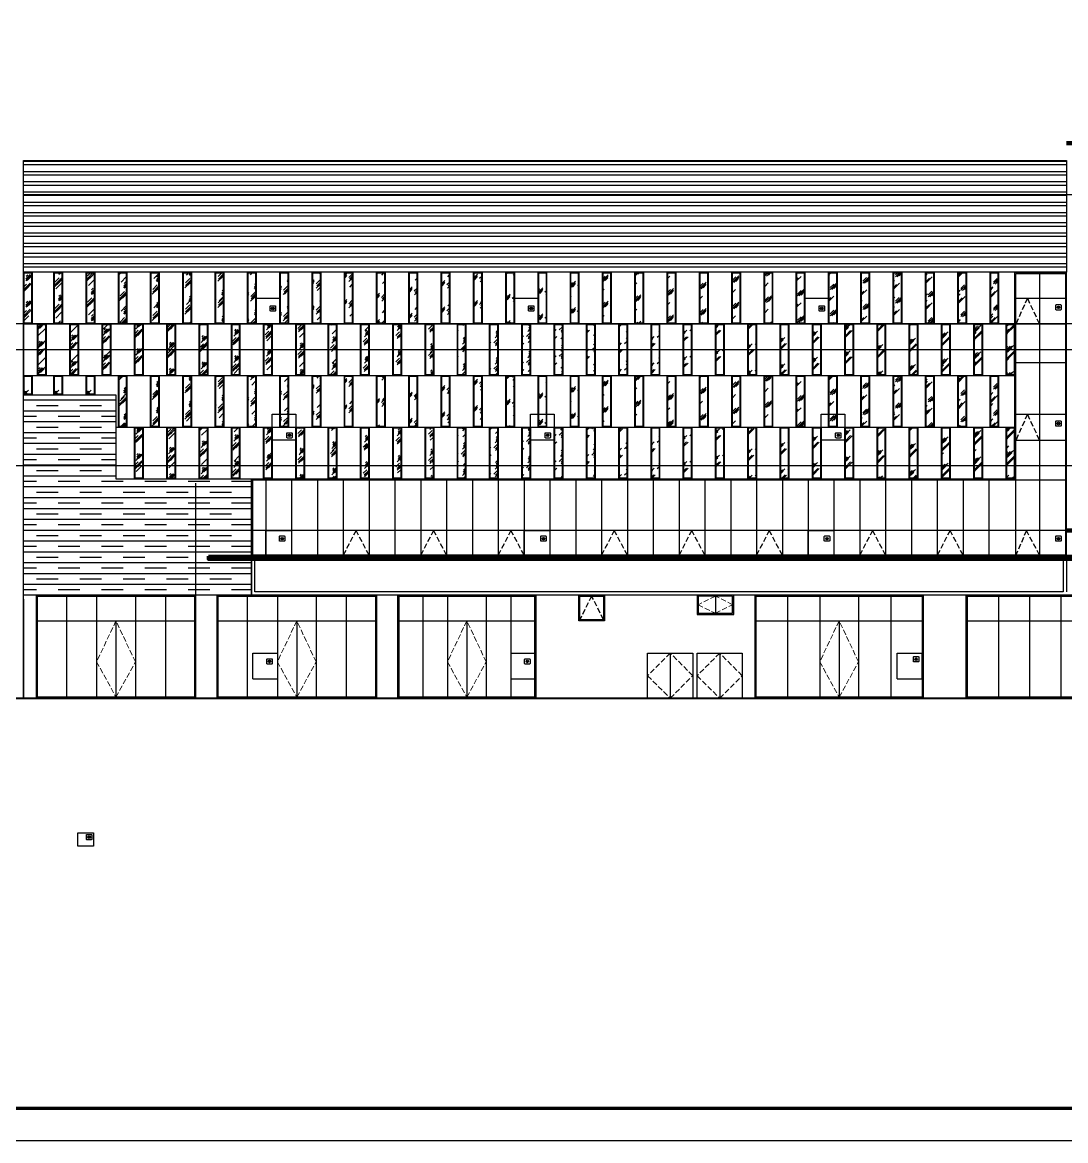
# Model space of a CAD drawing. Extents: x -737978 to 768813, y -372247 to 1140308.
# Drawn here: x -618788 to -570315, y -268610 to -216630 of the extents above; entities that cross this region are included whole.
import ezdxf

# ---------------------------------------------------------------- set-up
doc = ezdxf.new("R2010")
doc.units = 0
doc.header["$LTSCALE"] = 1000
doc.header["$MEASUREMENT"] = 0
doc.linetypes.add('DASH', pattern=[0.35, 0.25, -0.1])
doc.layers.get('0').update_dxf_attribs({"linetype": 'CONTINUOUS'})
for name, color, linetype in [('A-FLOR-OTHER2-ON', 83, 'CONTINUOUS'), ('A-WALL-GLAZ', 141, 'CONTINUOUS'), ('C-Z-HATCH', 253, 'CONTINUOUS'), ('HZ', 7, 'CONTINUOUS'), ('J-ELEV-立面门窗分格线', 155, 'CONTINUOUS'), ('PUB_TITLE', 4, 'CONTINUOUS'), ('WALL-PARAPET', 6, 'CONTINUOUS')]:
    doc.layers.add(name, color=color, linetype=linetype)
doc.layers.add('DRAW', color=7, linetype='CONTINUOUS', lineweight=70)
doc.layers.add('L-外墙', color=7, linetype='CONTINUOUS', lineweight=9)

# ---------------------------------------------------------------- blocks, each defined once
blk = doc.blocks.new('A$C1C9D2AC5')
at = {"layer": 'A-WALL-GLAZ'}
h = blk.add_hatch(dxfattribs=at)
h.set_pattern_fill('玻璃2', color=256, scale=80)
h.set_pattern_definition([(45, (739907.1, 237895.8), (7e-14, 1221.8805), [480, -288, 480, -288, 192, -418.62526]), (45, (739883.1, 237919.8), (7e-14, 1221.8805), [384, -480, 288, -288, 336, -370.62526]), (45, (739883.1, 237991.8), (7e-14, 1221.8805), [288, -576, 192, -288, 432, -370.62526]), (45, (739955.1, 237919.8), (7e-14, 1221.8805), [288, -576, 240, -1042.6252]), (45, (740027.1, 237991.8), (7e-14, 1221.8805), [144, -720, 96, -1186.6252]), (45, (739907.1, 238111.8), (7e-14, 1221.8805), [96, -720, 96, -384, 240, -610.62526]), (45, (740339.1, 238039.8), (7e-14, 1221.8805), [480, -720, 576, -380.2253]), (45, (740339.1, 237967.8), (7e-14, 1221.8805), [672, -480, 720, -284.2253]), (45, (740459.1, 238063.8), (-1e-13, -1357.645), [480, -672, 384, -610.6253]), (45, (740387.1, 238207.8), (7e-14, 1221.8805), [240, -960, 288, -658.6253]), (45, (740531.1, 238135.8), (7e-14, 1221.8805), [192, -960, 192, -802.6252])])
h.paths.add_polyline_path([(30, 2370), (370, 2370), (370, 30), (30, 30)])
for points in [[(0, 2400), (400, 2400), (400, 0), (0, 0)], [(30, 2370), (370, 2370), (370, 30), (30, 30)], [(30, 2370), (370, 2370), (370, 30), (30, 30)]]:
    blk.add_lwpolyline(points, close=True, dxfattribs=at)

msp = doc.modelspace()

# ---------------------------------------------------------------- hatches: boundary and pattern name
h = msp.add_hatch(color=1)
h.dxf.hatch_style = 1
edge = h.paths.add_edge_path()
edge.add_arc((-607147.4, -229926.8), 60, 0, 360)
h = msp.add_hatch(color=1)
h.dxf.hatch_style = 1
edge = h.paths.add_edge_path()
edge.add_arc((-595147.4, -229926.8), 60, 0, 360)
h = msp.add_hatch(color=1)
h.dxf.hatch_style = 1
edge = h.paths.add_edge_path()
edge.add_arc((-581647.4, -229926.8), 60, 0, 360)
h = msp.add_hatch(color=1)
h.dxf.hatch_style = 1
edge = h.paths.add_edge_path()
edge.add_arc((-570647.4, -229876.8), 60, 0, 360)
h = msp.add_hatch(color=1)
h.dxf.hatch_style = 1
edge = h.paths.add_edge_path()
edge.add_arc((-570647.4, -235276.8), 60, 0, 360)
h = msp.add_hatch(color=1)
h.dxf.hatch_style = 1
edge = h.paths.add_edge_path()
edge.add_arc((-606377.8, -235826.8), 60, 0, 360)
h = msp.add_hatch(color=1)
h.dxf.hatch_style = 1
edge = h.paths.add_edge_path()
edge.add_arc((-594377.9, -235826.8), 60, 0, 360)
h = msp.add_hatch(color=1)
h.dxf.hatch_style = 1
edge = h.paths.add_edge_path()
edge.add_arc((-580877.9, -235826.8), 60, 0, 360)
h = msp.add_hatch(color=1)
h.dxf.hatch_style = 1
edge = h.paths.add_edge_path()
edge.add_arc((-606718.3, -240626.8), 60, 0, 360)
h = msp.add_hatch(color=1)
h.dxf.hatch_style = 1
edge = h.paths.add_edge_path()
edge.add_arc((-594577.9, -240626.8), 60, 0, 360)
h = msp.add_hatch(color=1)
h.dxf.hatch_style = 1
edge = h.paths.add_edge_path()
edge.add_arc((-581403.1, -240626.8), 60, 0, 360)
h = msp.add_hatch(color=1)
h.dxf.hatch_style = 1
edge = h.paths.add_edge_path()
edge.add_arc((-570647.4, -240626.8), 60, 0, 360)
h = msp.add_hatch(color=1)
h.dxf.hatch_style = 1
edge = h.paths.add_edge_path()
edge.add_arc((-607302.6, -246334.5), 60, 0, 360)
h = msp.add_hatch(color=1)
h.dxf.hatch_style = 1
edge = h.paths.add_edge_path()
edge.add_arc((-595326.1, -246334.5), 60, 0, 360)
h = msp.add_hatch(color=1)
h.dxf.hatch_style = 1
edge = h.paths.add_edge_path()
edge.add_arc((-577265.2, -246234.5), 60, 0, 360)
h = msp.add_hatch(color=1)
h.dxf.hatch_style = 1
edge = h.paths.add_edge_path()
edge.add_arc((-615687.7, -254501.3), 60, 0, 360)
at = {"layer": 'A-WALL-GLAZ'}
h = msp.add_hatch(dxfattribs=at)
h.set_pattern_fill('玻璃2', color=256, scale=80)
h.set_pattern_definition([(45, (-567230, -84705.6), (7e-14, 1221.8805), [480, -288, 480, -288, 192, -418.6253]), (45, (-567254, -84681.6), (7e-14, 1221.8805), [384, -480, 288, -288, 336, -370.6253]), (45, (-567254, -84609.6), (7e-14, 1221.8805), [288, -576, 192, -288, 432, -370.6253]), (45, (-567182, -84681.6), (7e-14, 1221.8805), [288, -576, 240, -1042.625]), (45, (-567110, -84609.6), (7e-14, 1221.8805), [144, -720, 96, -1186.625]), (45, (-567230, -84489.6), (7e-14, 1221.8805), [96, -720, 96, -384, 240, -610.6253]), (45, (-566798, -84561.6), (7e-14, 1221.8805), [480, -720, 576, -380.225]), (45, (-566798, -84633.6), (7e-14, 1221.8805), [672, -480, 720, -284.225]), (45, (-566678, -84537.6), (-1e-13, -1357.645), [480, -672, 384, -610.625]), (45, (-566750, -84393.6), (7e-14, 1221.8805), [240, -960, 288, -658.625]), (45, (-566606, -84465.6), (7e-14, 1221.8805), [192, -960, 192, -802.625])])
h.paths.add_polyline_path([(-618707.9, -233077.8), (-618367.9, -233077.8), (-618367.9, -233917.8), (-618707.9, -233917.8)])
h = msp.add_hatch(dxfattribs=at)
h.set_pattern_fill('玻璃2', color=256, scale=80)
h.set_pattern_definition([(45, (-565820, -84705.6), (7e-14, 1221.8805), [480, -288, 480, -288, 192, -418.6253]), (45, (-565844, -84681.6), (7e-14, 1221.8805), [384, -480, 288, -288, 336, -370.6253]), (45, (-565844, -84609.6), (7e-14, 1221.8805), [288, -576, 192, -288, 432, -370.6253]), (45, (-565772, -84681.6), (7e-14, 1221.8805), [288, -576, 240, -1042.625]), (45, (-565700, -84609.6), (7e-14, 1221.8805), [144, -720, 96, -1186.625]), (45, (-565820, -84489.6), (7e-14, 1221.8805), [96, -720, 96, -384, 240, -610.6253]), (45, (-565388, -84561.6), (7e-14, 1221.8805), [480, -720, 576, -380.225]), (45, (-565388, -84633.6), (7e-14, 1221.8805), [672, -480, 720, -284.225]), (45, (-565268, -84537.6), (-1e-13, -1357.645), [480, -672, 384, -610.625]), (45, (-565340, -84393.6), (7e-14, 1221.8805), [240, -960, 288, -658.625]), (45, (-565196, -84465.6), (7e-14, 1221.8805), [192, -960, 192, -802.625])])
h.paths.add_polyline_path([(-617297.9, -233077.8), (-616957.9, -233077.8), (-616957.9, -233917.8), (-617297.9, -233917.8)])
h = msp.add_hatch(dxfattribs=at)
h.set_pattern_fill('玻璃2', color=256, scale=80)
h.set_pattern_definition([(45, (-564320, -84705.6), (7e-14, 1221.8805), [480, -288, 480, -288, 192, -418.6253]), (45, (-564344, -84681.6), (7e-14, 1221.8805), [384, -480, 288, -288, 336, -370.6253]), (45, (-564344, -84609.6), (7e-14, 1221.8805), [288, -576, 192, -288, 432, -370.6253]), (45, (-564272, -84681.6), (7e-14, 1221.8805), [288, -576, 240, -1042.625]), (45, (-564200, -84609.6), (7e-14, 1221.8805), [144, -720, 96, -1186.625]), (45, (-564320, -84489.6), (7e-14, 1221.8805), [96, -720, 96, -384, 240, -610.6253]), (45, (-563888, -84561.6), (7e-14, 1221.8805), [480, -720, 576, -380.225]), (45, (-563888, -84633.6), (7e-14, 1221.8805), [672, -480, 720, -284.225]), (45, (-563768, -84537.6), (-1e-13, -1357.645), [480, -672, 384, -610.625]), (45, (-563840, -84393.6), (7e-14, 1221.8805), [240, -960, 288, -658.625]), (45, (-563696, -84465.6), (7e-14, 1221.8805), [192, -960, 192, -802.625])])
h.paths.add_polyline_path([(-615797.9, -233077.8), (-615457.9, -233077.8), (-615457.9, -233917.8), (-615797.9, -233917.8)])
at = {"layer": 'HZ'}
h = msp.add_hatch(dxfattribs=at)
h.set_pattern_fill('ANSI32', color=8, scale=300)
h.set_pattern_definition([(0, (-821446.55, -101159.35), (1e-13, 476.25), []), (0, (-821287.8, -101318.1), (1e-13, 476.25), [])])
h.paths.add_polyline_path([(-618737.9, -228247.8), (-618737.9, -223047.8), (-570277.9, -223047.8), (-570277.9, -228247.8)])
h = msp.add_hatch(dxfattribs=at)
h.set_pattern_fill('不能通行的沼泽地', color=8, scale=300)
h.set_pattern_definition([(0, (-794496.43, -85786.7), (1007.7696, 503.8848), [1007.7696, -1007.7696]), (0, (-795504.2, -85534.8), (0, 503.8848), [])])
h.paths.add_polyline_path([(-610137.9, -243247.8), (-618737.9, -243247.8), (-618737.9, -233947.8), (-614437.9, -233947.8), (-614437.9, -237847.8), (-608137.9, -237847.8), (-608137.9, -243247.8)])

# ---------------------------------------------------------------- linework, layer by layer
for points in [[(-607022.4, -229831.8), (-607022.4, -230021.8, -0.4142136), (-607052.4, -230051.8), (-607242.4, -230051.8, -0.4142136), (-607272.4, -230021.8), (-607272.4, -229831.8, -0.4142136), (-607242.4, -229801.8), (-607052.4, -229801.8, -0.4142136)], [(-595022.4, -229831.8), (-595022.4, -230021.8, -0.4142136), (-595052.4, -230051.8), (-595242.4, -230051.8, -0.4142136), (-595272.4, -230021.8), (-595272.4, -229831.8, -0.4142136), (-595242.4, -229801.8), (-595052.4, -229801.8, -0.4142136)], [(-581522.4, -229831.8), (-581522.4, -230021.8, -0.4142136), (-581552.4, -230051.8), (-581742.4, -230051.8, -0.4142136), (-581772.4, -230021.8), (-581772.4, -229831.8, -0.4142136), (-581742.4, -229801.8), (-581552.4, -229801.8, -0.4142136)], [(-570522.4, -229781.8), (-570522.4, -229971.8, -0.4142136), (-570552.4, -230001.8), (-570742.4, -230001.8, -0.4142136), (-570772.4, -229971.8), (-570772.4, -229781.8, -0.4142136), (-570742.4, -229751.8), (-570552.4, -229751.8, -0.4142136)], [(-570522.4, -235181.8), (-570522.4, -235371.8, -0.4142136), (-570552.4, -235401.8), (-570742.4, -235401.8, -0.4142136), (-570772.4, -235371.8), (-570772.4, -235181.8, -0.4142136), (-570742.4, -235151.8), (-570552.4, -235151.8, -0.4142136)], [(-606252.8, -235731.8), (-606252.8, -235921.8, -0.4142136), (-606282.8, -235951.8), (-606472.8, -235951.8, -0.4142136), (-606502.8, -235921.8), (-606502.8, -235731.8, -0.4142136), (-606472.8, -235701.8), (-606282.8, -235701.8, -0.4142136)], [(-594252.9, -235731.8), (-594252.9, -235921.8, -0.4142136), (-594282.9, -235951.8), (-594472.9, -235951.8, -0.4142136), (-594502.9, -235921.8), (-594502.9, -235731.8, -0.4142136), (-594472.9, -235701.8), (-594282.9, -235701.8, -0.4142136)], [(-580752.9, -235731.8), (-580752.9, -235921.8, -0.4142136), (-580782.9, -235951.8), (-580972.9, -235951.8, -0.4142136), (-581002.9, -235921.8), (-581002.9, -235731.8, -0.4142136), (-580972.9, -235701.8), (-580782.9, -235701.8, -0.4142136)], [(-606593.3, -240531.8), (-606593.3, -240721.8, -0.4142136), (-606623.3, -240751.8), (-606813.3, -240751.8, -0.4142136), (-606843.3, -240721.8), (-606843.3, -240531.8, -0.4142136), (-606813.3, -240501.8), (-606623.3, -240501.8, -0.4142136)], [(-594452.9, -240531.8), (-594452.9, -240721.8, -0.4142136), (-594482.9, -240751.8), (-594672.9, -240751.8, -0.4142136), (-594702.9, -240721.8), (-594702.9, -240531.8, -0.4142136), (-594672.9, -240501.8), (-594482.9, -240501.8, -0.4142136)], [(-581278.1, -240531.8), (-581278.1, -240721.8, -0.4142136), (-581308.1, -240751.8), (-581498.1, -240751.8, -0.4142136), (-581528.1, -240721.8), (-581528.1, -240531.8, -0.4142136), (-581498.1, -240501.8), (-581308.1, -240501.8, -0.4142136)], [(-570522.4, -240531.8), (-570522.4, -240721.8, -0.4142136), (-570552.4, -240751.8), (-570742.4, -240751.8, -0.4142136), (-570772.4, -240721.8), (-570772.4, -240531.8, -0.4142136), (-570742.4, -240501.8), (-570552.4, -240501.8, -0.4142136)], [(-607177.6, -246239.5), (-607177.6, -246429.5, -0.4142136), (-607207.6, -246459.5), (-607397.6, -246459.5, -0.4142136), (-607427.6, -246429.5), (-607427.6, -246239.5, -0.4142136), (-607397.6, -246209.5), (-607207.6, -246209.5, -0.4142136)], [(-595201.1, -246239.5), (-595201.1, -246429.5, -0.4142136), (-595231.1, -246459.5), (-595421.1, -246459.5, -0.4142136), (-595451.1, -246429.5), (-595451.1, -246239.5, -0.4142136), (-595421.1, -246209.5), (-595231.1, -246209.5, -0.4142136)], [(-577140.2, -246139.5), (-577140.2, -246329.5, -0.4142136), (-577170.2, -246359.5), (-577360.2, -246359.5, -0.4142136), (-577390.2, -246329.5), (-577390.2, -246139.5, -0.4142136), (-577360.2, -246109.5), (-577170.2, -246109.5, -0.4142136)], [(-615562.7, -254406.3), (-615562.7, -254596.3, -0.4142136), (-615592.7, -254626.3), (-615782.7, -254626.3, -0.4142136), (-615812.7, -254596.3), (-615812.7, -254406.3, -0.4142136), (-615782.7, -254376.3), (-615592.7, -254376.3, -0.4142136)]]:
    msp.add_lwpolyline(points, format="xyb", close=True)
msp.add_lwpolyline([(-616214.2, -254303.1), (-615480.4, -254303.1), (-615480.4, -254929.7), (-616214.2, -254929.7)], close=True)
at = {"color": 1}
for centre in [(-607147.4, -229926.8), (-595147.4, -229926.8), (-581647.4, -229926.8), (-570647.4, -229876.8), (-570647.4, -235276.8), (-606377.8, -235826.8), (-594377.9, -235826.8), (-580877.9, -235826.8), (-606718.3, -240626.8), (-594577.9, -240626.8), (-581403.1, -240626.8), (-570647.4, -240626.8), (-607302.6, -246334.5), (-595326.1, -246334.5), (-577265.2, -246234.5), (-615687.7, -254501.3)]:
    msp.add_circle(centre, 60, dxfattribs=at)
at = {"layer": 'A-FLOR-OTHER2-ON', "color": 0, "const_width": 200}
for points in [[(-570277.9, -222247.8), (-556737.9, -222247.8)], [(-570277.9, -240247.8), (-556737.9, -240247.8)]]:
    msp.add_lwpolyline(points, dxfattribs=at)
at = {"layer": 'A-FLOR-OTHER2-ON', "color": 0}
for points in [[(-618737.9, -228247.8), (-618737.9, -223047.8), (-570277.9, -223047.8), (-570277.9, -228247.8)], [(-614437.9, -237847.8), (-572677.9, -237847.8), (-572677.9, -228247.8), (-618737.9, -228247.8), (-618737.9, -233947.8), (-614437.9, -233947.8), (-614437.9, -233947.8)], [(-614437.9, -237847.8), (-572677.9, -237847.8), (-572677.9, -228247.8), (-618737.9, -228247.8), (-618737.9, -233947.8), (-614437.9, -233947.8), (-614437.9, -233947.8)], [(-614437.9, -237847.8), (-572677.9, -237847.8), (-572677.9, -228247.8), (-618737.9, -228247.8), (-618737.9, -233947.8), (-614437.9, -233947.8), (-614437.9, -233947.8)], [(-614437.9, -237847.8), (-572677.9, -237847.8), (-572677.9, -228247.8), (-618737.9, -228247.8), (-618737.9, -233947.8), (-614437.9, -233947.8), (-614437.9, -233947.8)], [(-570427.9, -243097.8), (-607987.9, -243097.8), (-607987.9, -241597.8), (-570427.9, -241597.8)]]:
    msp.add_lwpolyline(points, close=True, dxfattribs=at)
for points in [[(-618737.9, -248047.8), (-618737.9, -223047.8)], [(-618737.9, -230647.8), (-572677.9, -230647.8)], [(-618737.9, -233047.8), (-572677.9, -233047.8)], [(-614437.9, -233047.8), (-572677.9, -233047.8)], [(-610137.9, -243247.8), (-618737.9, -243247.8), (-618737.9, -233947.8), (-614437.9, -233947.8), (-614437.9, -237847.8), (-608137.9, -237847.8), (-608137.9, -243247.8), (-610137.9, -243247.8), (-610137.9, -243247.8)], [(-614437.9, -235447.8), (-572677.9, -235447.8)], [(-614437.9, -237847.8), (-572677.9, -237847.8)], [(-614437.9, -237847.8), (-572677.9, -237847.8)], [(-608137.9, -243247.8), (-608137.9, -241447.8), (-570277.9, -241447.8), (-570277.9, -243097.8)], [(-618137.9, -243247.8), (-618137.9, -248047.8)], [(-610737.9, -243247.8), (-610737.9, -248047.8)], [(-570277.9, -243247.8), (-570277.9, -243247.8), (-608137.9, -243247.8)], [(-618737.9, -243447.8), (-618737.9, -248047.8)], [(-576937.9, -243447.8), (-576937.9, -248047.8)]]:
    msp.add_lwpolyline(points, dxfattribs=at)
at = {"layer": 'A-FLOR-OTHER2-ON'}
msp.add_lwpolyline([(-584737.9, -243447.8), (-584737.9, -248047.8)], dxfattribs=at)
at = {"layer": 'A-WALL-GLAZ'}
for points in [[(-570327.9, -228297.8), (-570327.9, -241397.8), (-608087.9, -241397.8), (-608087.9, -237897.8), (-572627.9, -237897.8)], [(-572727.9, -241447.8), (-570277.9, -241447.8), (-570277.9, -228247.8)], [(-572677.9, -228247.8), (-570277.9, -228247.8)], [(-572677.9, -237847.8), (-572677.9, -228247.8)], [(-572627.9, -228297.8), (-570327.9, -228297.8)], [(-572627.9, -241397.8), (-572627.9, -228297.8)], [(-571527.9, -228297.8), (-571527.9, -241397.8)], [(-572627.9, -229447.8), (-570327.9, -229447.8)], [(-572627.9, -230647.8), (-570327.9, -230647.8)], [(-572627.9, -232447.8), (-570327.9, -232447.8)], [(-572627.9, -234847.8), (-570327.9, -234847.8)], [(-572627.9, -236047.8), (-570327.9, -236047.8)], [(-572677.9, -241447.8), (-608137.9, -241447.8), (-608137.9, -237847.8), (-572677.9, -237847.8)], [(-607477.9, -237897.8), (-607477.9, -241397.8)], [(-606277.9, -237897.8), (-606277.9, -241397.8)], [(-605077.9, -237897.8), (-605077.9, -241397.8)], [(-603877.9, -237897.8), (-603877.9, -241397.8)], [(-602677.9, -237897.8), (-602677.9, -241397.8)], [(-601477.9, -237897.8), (-601477.9, -241397.8)], [(-600277.9, -237897.8), (-600277.9, -241397.8)], [(-599077.9, -237897.8), (-599077.9, -241397.8)], [(-597877.9, -237897.8), (-597877.9, -241397.8)], [(-596677.9, -237897.8), (-596677.9, -241397.8)], [(-595477.9, -237897.8), (-595477.9, -241397.8)], [(-594277.9, -237897.8), (-594277.9, -241397.8)], [(-593077.9, -237897.8), (-593077.9, -241397.8)], [(-591877.9, -237897.8), (-591877.9, -241397.8)], [(-590677.9, -237897.8), (-590677.9, -241397.8)], [(-589477.9, -237897.8), (-589477.9, -241397.8)], [(-588277.9, -237897.8), (-588277.9, -241397.8)], [(-587077.9, -237897.8), (-587077.9, -241397.8)], [(-585877.9, -237897.8), (-585877.9, -241397.8)], [(-584677.9, -237897.8), (-584677.9, -241397.8)], [(-583477.9, -237897.8), (-583477.9, -241397.8)], [(-582277.9, -237897.8), (-582277.9, -241397.8)], [(-581077.9, -237897.8), (-581077.9, -241397.8)], [(-579877.9, -237897.8), (-579877.9, -241397.8)], [(-578677.9, -237897.8), (-578677.9, -241397.8)], [(-577477.9, -237897.8), (-577477.9, -241397.8)], [(-576277.9, -237897.8), (-576277.9, -241397.8)], [(-575077.9, -237897.8), (-575077.9, -241397.8)], [(-573877.9, -237897.8), (-573877.9, -241397.8)], [(-572627.9, -237897.8), (-570327.9, -237897.8)], [(-572677.9, -240247.8), (-608087.9, -240247.8)], [(-570327.9, -240247.8), (-572677.9, -240247.8)], [(-610737.9, -243247.8), (-610737.9, -248047.8)], [(-608137.9, -243247.8), (-609737.9, -243247.8)], [(-602337.9, -243247.8), (-602337.9, -248047.8)], [(-594937.9, -243247.8), (-594937.9, -248047.8)], [(-576937.9, -243247.8), (-576937.9, -248047.8)], [(-616737.9, -243297.8), (-616737.9, -247997.8)], [(-615337.9, -243297.8), (-615337.9, -247997.8)], [(-615337.9, -243297.8), (-615337.9, -247997.8)], [(-613537.9, -243297.8), (-613537.9, -247997.8)], [(-612137.9, -243297.8), (-612137.9, -247997.8)], [(-608337.9, -243297.8), (-608337.9, -247997.8)], [(-606937.9, -243297.8), (-606937.9, -247997.8)], [(-606937.9, -243297.8), (-606937.9, -247997.8)], [(-605137.9, -243297.8), (-605137.9, -247997.8)], [(-603737.9, -243297.8), (-603737.9, -247997.8)], [(-600187.9, -243297.8), (-600187.9, -247997.8)], [(-599037.9, -243297.8), (-599037.9, -247997.8)], [(-599037.9, -243297.8), (-599037.9, -247997.8)], [(-597237.9, -243297.8), (-597237.9, -247997.8)], [(-596087.9, -243297.8), (-596087.9, -247997.8)], [(-586587.9, -243297.8), (-586587.9, -244097.8)], [(-583237.9, -243297.8), (-583237.9, -247997.8)], [(-581737.9, -243297.8), (-581737.9, -247997.8)], [(-581737.9, -243297.8), (-581737.9, -247997.8)], [(-579937.9, -243297.8), (-579937.9, -247997.8)], [(-578437.9, -243297.8), (-578437.9, -247997.8)], [(-574887.9, -243297.8), (-574887.9, -248047.8)], [(-573437.9, -243297.8), (-573437.9, -248047.8)], [(-571987.9, -243297.8), (-571987.9, -248047.8)], [(-570537.9, -243297.8), (-570537.9, -248047.8)], [(-618087.9, -244447.8), (-610787.9, -244447.8)], [(-614437.9, -244447.8), (-614437.9, -247997.8)], [(-609687.9, -244447.8), (-602387.9, -244447.8)], [(-606037.9, -244447.8), (-606037.9, -247997.8)], [(-601287.9, -244447.8), (-594987.9, -244447.8)], [(-598137.9, -244447.8), (-598137.9, -247997.8)], [(-584687.9, -244447.8), (-576987.9, -244447.8)], [(-580837.9, -244447.8), (-580837.9, -247997.8)], [(-574887.9, -244447.8), (-566187.9, -244447.8)], [(-608087.9, -245947.8), (-606937.9, -245947.8)], [(-608087.9, -247147.8), (-608087.9, -245947.8)], [(-596087.8, -245947.8), (-594987.9, -245947.8)], [(-578137.9, -245947.8), (-576987.9, -245947.8)], [(-578137.9, -247147.8), (-578137.9, -245947.8)], [(-576987.9, -247147.8), (-576987.9, -245947.8)], [(-608087.9, -247147.8), (-606937.9, -247147.8)], [(-596087.8, -247147.8), (-594987.9, -247147.8)], [(-578137.9, -247147.8), (-576987.9, -247147.8)]]:
    msp.add_lwpolyline(points, dxfattribs=at)
for points in [[(-607927.9, -229447.8), (-606827.9, -229447.8), (-606827.9, -230647.8), (-607927.9, -230647.8)], [(-595927.9, -229447.8), (-594827.9, -229447.8), (-594827.9, -230647.8), (-595927.9, -230647.8)], [(-582427.9, -229447.8), (-581327.9, -229447.8), (-581327.9, -230647.8), (-582427.9, -230647.8)], [(-618737.9, -233047.8), (-618337.9, -233047.8), (-618337.9, -233947.8), (-618737.9, -233947.8)], [(-618707.9, -233077.8), (-618367.9, -233077.8), (-618367.9, -233917.8), (-618707.9, -233917.8)], [(-618707.9, -233077.8), (-618367.9, -233077.8), (-618367.9, -233917.8), (-618707.9, -233917.8)], [(-617327.9, -233047.8), (-616927.9, -233047.8), (-616927.9, -233947.8), (-617327.9, -233947.8)], [(-617297.9, -233077.8), (-616957.9, -233077.8), (-616957.9, -233917.8), (-617297.9, -233917.8)], [(-617297.9, -233077.8), (-616957.9, -233077.8), (-616957.9, -233917.8), (-617297.9, -233917.8)], [(-615827.9, -233047.8), (-615427.9, -233047.8), (-615427.9, -233947.8), (-615827.9, -233947.8)], [(-615797.9, -233077.8), (-615457.9, -233077.8), (-615457.9, -233917.8), (-615797.9, -233917.8)], [(-615797.9, -233077.8), (-615457.9, -233077.8), (-615457.9, -233917.8), (-615797.9, -233917.8)], [(-607177.9, -234847.8), (-606077.9, -234847.8), (-606077.9, -236047.8), (-607177.9, -236047.8)], [(-595177.9, -234847.8), (-594077.9, -234847.8), (-594077.9, -236047.8), (-595177.9, -236047.8)], [(-581677.9, -234847.8), (-580577.9, -234847.8), (-580577.9, -236047.8), (-581677.9, -236047.8)], [(-607477.9, -240247.8), (-606277.9, -240247.8), (-606277.9, -241397.8), (-607477.9, -241397.8)], [(-595477.9, -240247.8), (-594277.9, -240247.8), (-594277.9, -241397.8), (-595477.9, -241397.8)], [(-582277.9, -240247.8), (-581077.9, -240247.8), (-581077.9, -241397.8), (-582277.9, -241397.8)], [(-610737.9, -248047.8), (-618137.9, -248047.8), (-618137.9, -243247.8), (-610737.9, -243247.8)], [(-602337.9, -248047.8), (-609737.9, -248047.8), (-609737.9, -243247.8), (-602337.9, -243247.8)], [(-594937.9, -248047.8), (-601337.9, -248047.8), (-601337.9, -243247.8), (-594937.9, -243247.8)], [(-592937.9, -244447.8), (-592937.9, -243247.8), (-591737.9, -243247.8), (-591737.9, -244447.8)], [(-585737.9, -244147.8), (-585737.9, -243247.8), (-587437.9, -243247.8), (-587437.9, -244147.8)], [(-576937.9, -248047.8), (-584737.9, -248047.8), (-584737.9, -243247.8), (-576937.9, -243247.8)], [(-566137.9, -243247.8), (-574937.9, -243247.8), (-574937.9, -248047.8), (-566137.9, -248047.8)], [(-574937.9, -243247.8), (-566137.9, -243247.8), (-566137.9, -248047.8), (-574937.9, -248047.8)], [(-610787.9, -247997.8), (-618087.9, -247997.8), (-618087.9, -243297.8), (-610787.9, -243297.8)], [(-602387.9, -247997.8), (-609687.9, -247997.8), (-609687.9, -243297.8), (-602387.9, -243297.8)], [(-594987.9, -247997.8), (-601287.9, -247997.8), (-601287.9, -243297.8), (-594987.9, -243297.8)], [(-592887.9, -244397.8), (-592887.9, -243297.8), (-591787.9, -243297.8), (-591787.9, -244397.8)], [(-585787.9, -244097.8), (-585787.9, -243297.8), (-587387.9, -243297.8), (-587387.9, -244097.8)], [(-576987.9, -247997.8), (-584687.9, -247997.8), (-584687.9, -243297.8), (-576987.9, -243297.8)], [(-574887.9, -243297.8), (-566187.9, -243297.8), (-566187.9, -247997.8), (-574887.9, -247997.8)]]:
    msp.add_lwpolyline(points, close=True, dxfattribs=at)
at = {"layer": 'C-Z-HATCH', "color": 8}
for points in [[(-554490.3, -224647.8), (-618737.9, -224647.8)], [(-554490.3, -230647.8), (-679752.6, -230647.8)], [(-554490.3, -231847.8), (-679752.6, -231847.8)], [(-554490.3, -237247.8), (-679752.6, -237247.8)]]:
    msp.add_lwpolyline(points, dxfattribs=at)
at = {"layer": 'DRAW', "color": 6}
msp.add_lwpolyline([(-610137.9, -241447.8), (-556737.9, -241447.8), (-556737.9, -241597.8), (-610137.9, -241597.8)], close=True, dxfattribs=at)
at = {"layer": 'HZ', "const_width": 100}
msp.add_lwpolyline([(-679776.7, -248197.8), (-678656.2, -248197.8), (-677537.9, -248047.8), (-557737.9, -248047.8), (-556472.5, -248197.8), (-554228.3, -248197.8)], dxfattribs=at)
at = {"layer": 'HZ'}
msp.add_lwpolyline([(-554490.3, -248047.8), (-679752.6, -248047.8)], dxfattribs=at)
at = {"layer": 'J-ELEV-立面门窗分格线', "color": 8, "linetype": 'DASH'}
for points in [[(-571527.9, -230647.8), (-572086.3, -229447.8), (-572627.9, -230647.8)], [(-571527.9, -236047.8), (-572086.3, -234847.8), (-572627.9, -236047.8)], [(-602677.9, -241397.8), (-603286.3, -240247.8), (-603877.9, -241397.8)], [(-599077.9, -241397.8), (-599686.3, -240247.8), (-600277.9, -241397.8)], [(-595477.9, -241397.8), (-596086.3, -240247.8), (-596677.9, -241397.8)], [(-590677.9, -241397.8), (-591286.3, -240247.8), (-591877.9, -241397.8)], [(-587077.9, -241397.8), (-587686.3, -240247.8), (-588277.9, -241397.8)], [(-583477.9, -241397.8), (-584086.3, -240247.8), (-584677.9, -241397.8)], [(-578677.9, -241397.8), (-579286.3, -240247.8), (-579877.9, -241397.8)], [(-575077.9, -241397.8), (-575686.3, -240247.8), (-576277.9, -241397.8)], [(-571527.9, -241397.8), (-572136.3, -240247.8), (-572627.9, -241397.8)], [(-591787.9, -244397.8), (-592337.9, -243297.8), (-592887.9, -244397.8)]]:
    msp.add_lwpolyline(points, dxfattribs=at)
at = {"layer": 'J-ELEV-立面门窗分格线', "color": 0}
for points in [[(-589737.9, -248047.8), (-589737.9, -245947.8), (-587637.9, -245947.8), (-587637.9, -248047.8)], [(-587437.9, -248047.8), (-587437.9, -245947.8), (-585337.9, -245947.8), (-585337.9, -248047.8)]]:
    msp.add_lwpolyline(points, close=True, dxfattribs=at)
for points in [[(-588687.9, -245947.8), (-588687.9, -248047.8)], [(-586387.9, -245947.8), (-586387.9, -248047.8)]]:
    msp.add_lwpolyline(points, dxfattribs=at)
at = {"layer": 'L-外墙', "color": 8, "linetype": 'DASH'}
for points in [[(-586587.9, -243297.8), (-587387.9, -243697.8), (-586587.9, -244097.8), (-585787.9, -243697.8), (-586587.9, -243297.8)], [(-614437.9, -244447.8), (-615337.9, -246347.8), (-614437.9, -247997.8), (-613537.9, -246358.2), (-614437.9, -244447.8)], [(-606037.9, -244447.8), (-606937.9, -246347.8), (-606037.9, -247997.8), (-605137.9, -246358.2), (-606037.9, -244447.8)], [(-598137.9, -244447.8), (-599037.9, -246347.8), (-598137.9, -247997.8), (-597237.9, -246358.2), (-598137.9, -244447.8)], [(-580837.9, -244447.8), (-581737.9, -246347.8), (-580837.9, -247997.8), (-579937.9, -246358.2), (-580837.9, -244447.8)]]:
    msp.add_lwpolyline(points, dxfattribs=at)
for points in [[(-588687.9, -245947.8), (-589737.9, -246997.8), (-588687.9, -248047.8), (-587637.9, -246997.8)], [(-586387.9, -245947.8), (-587437.9, -246997.8), (-586387.9, -248047.8), (-585337.9, -246997.8)]]:
    msp.add_lwpolyline(points, close=True, dxfattribs=at)
at = {"layer": 'PUB_TITLE'}
msp.add_lwpolyline([(-692675.1, -268609.7), (-535025.1, -268609.7), (-535025.1, -179509.7), (-692675.1, -179509.7)], close=True, dxfattribs=at)
at = {"layer": 'PUB_TITLE', "const_width": 150}
msp.add_lwpolyline([(-688925.1, -267109.7), (-536525.1, -267109.7), (-536525.1, -181009.7), (-688925.1, -181009.7)], close=True, dxfattribs=at)
at = {"layer": 'WALL-PARAPET', "color": 8}
msp.add_lwpolyline([(-610737.9, -238047.8), (-610737.9, -243447.8)], dxfattribs=at)

# ---------------------------------------------------------------- block references
at = {"layer": 'A-WALL-GLAZ'}
for p in [(-618737.9, -230647.8), (-617327.9, -230647.8), (-615827.9, -230647.8), (-614327.9, -230647.8), (-612827.9, -230647.8), (-611327.9, -230647.8), (-609827.9, -230647.8), (-608327.9, -230647.8), (-606827.9, -230647.8), (-605327.9, -230647.8), (-603827.9, -230647.8), (-602327.9, -230647.8), (-600827.9, -230647.8), (-599327.9, -230647.8), (-597827.9, -230647.8), (-596327.9, -230647.8), (-594827.9, -230647.8), (-593327.9, -230647.8), (-591827.9, -230647.8), (-590327.9, -230647.8), (-588827.9, -230647.8), (-587327.9, -230647.8), (-585827.9, -230647.8), (-584327.9, -230647.8), (-582827.9, -230647.8), (-581327.9, -230647.8), (-579827.9, -230647.8), (-578327.9, -230647.8), (-576827.9, -230647.8), (-575327.9, -230647.8), (-573827.9, -230647.8), (-618077.9, -233047.8), (-616577.9, -233047.8), (-615077.9, -233047.8), (-613577.9, -233047.8), (-612077.9, -233047.8), (-610577.9, -233047.8), (-609077.9, -233047.8), (-607577.9, -233047.8), (-606077.9, -233047.8), (-604577.9, -233047.8), (-603077.9, -233047.8), (-601577.9, -233047.8), (-600077.9, -233047.8), (-598577.9, -233047.8), (-597077.9, -233047.8), (-595577.9, -233047.8), (-594077.9, -233047.8), (-592577.9, -233047.8), (-591077.9, -233047.8), (-589577.9, -233047.8), (-588077.9, -233047.8), (-586577.9, -233047.8), (-585077.9, -233047.8), (-583577.9, -233047.8), (-582077.9, -233047.8), (-580577.9, -233047.8), (-579077.9, -233047.8), (-577577.9, -233047.8), (-576077.9, -233047.8), (-574577.9, -233047.8), (-573077.9, -233047.8), (-614327.9, -235447.8), (-612827.9, -235447.8), (-611327.9, -235447.8), (-609827.9, -235447.8), (-608327.9, -235447.8), (-606827.9, -235447.8), (-605327.9, -235447.8), (-603827.9, -235447.8), (-602327.9, -235447.8), (-600827.9, -235447.8), (-599327.9, -235447.8), (-597827.9, -235447.8), (-596327.9, -235447.8), (-594827.9, -235447.8), (-593327.9, -235447.8), (-591827.9, -235447.8), (-590327.9, -235447.8), (-588827.9, -235447.8), (-587327.9, -235447.8), (-585827.9, -235447.8), (-584327.9, -235447.8), (-582827.9, -235447.8), (-581327.9, -235447.8), (-579827.9, -235447.8), (-578327.9, -235447.8), (-576827.9, -235447.8), (-575327.9, -235447.8), (-573827.9, -235447.8), (-613577.9, -237847.8), (-612077.9, -237847.8), (-610577.9, -237847.8), (-609077.9, -237847.8), (-607577.9, -237847.8), (-606077.9, -237847.8), (-604577.9, -237847.8), (-603077.9, -237847.8), (-601577.9, -237847.8), (-600077.9, -237847.8), (-598577.9, -237847.8), (-597077.9, -237847.8), (-595577.9, -237847.8), (-594077.9, -237847.8), (-592577.9, -237847.8), (-591077.9, -237847.8), (-589577.9, -237847.8), (-588077.9, -237847.8), (-586577.9, -237847.8), (-585077.9, -237847.8), (-583577.9, -237847.8), (-582077.9, -237847.8), (-580577.9, -237847.8), (-579077.9, -237847.8), (-577577.9, -237847.8), (-576077.9, -237847.8), (-574577.9, -237847.8), (-573077.9, -237847.8)]:
    msp.add_blockref('A$C1C9D2AC5', p, dxfattribs=at)

doc.saveas('drawing.dxf')
